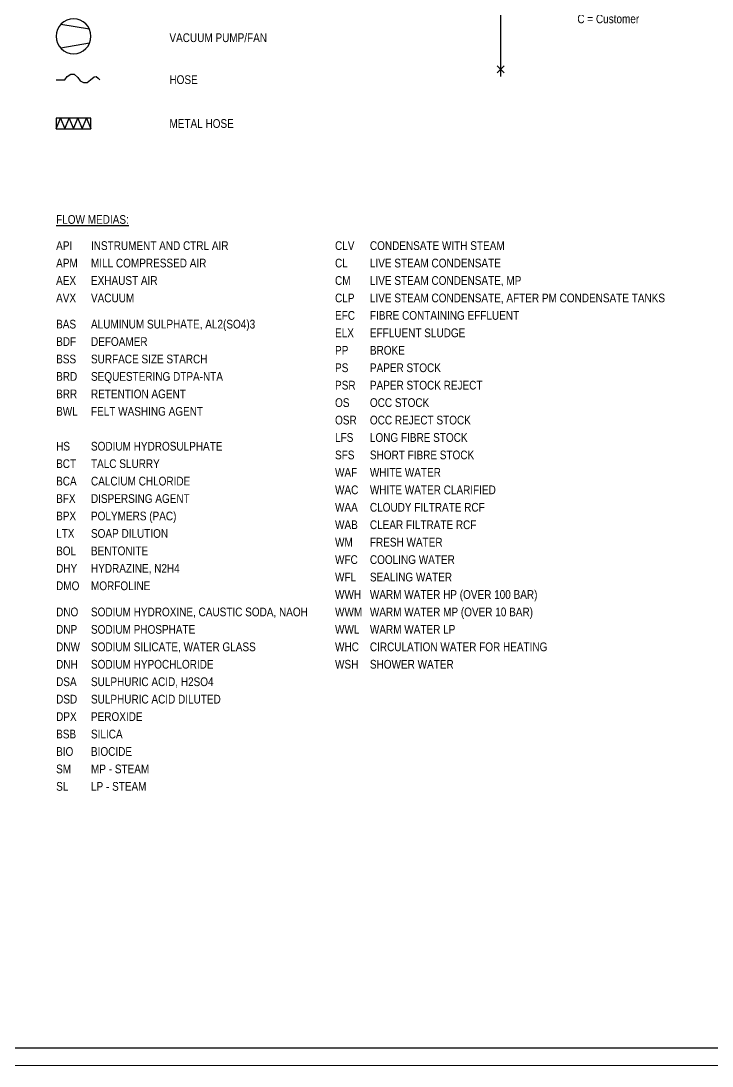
# Model space of a CAD drawing. Header units: millimetres. Extents: x -415 to 12957, y -5 to 599.
# Drawn here: x 12517 to 12715.2, y -0.2 to 299.4 of the extents above; entities that cross this region are included whole.
import ezdxf
from ezdxf.enums import TextEntityAlignment as Align

# ---------------------------------------------------------------- set-up
doc = ezdxf.new("R2010")
doc.units = ezdxf.units.MM
doc.header["$LTSCALE"] = 10
doc.header["$MEASUREMENT"] = 0
doc.linetypes.add('PKV', pattern=[8, 5, -1, 1, -1])
doc.layers.get('0').update_dxf_attribs({"linetype": 'CONTINUOUS'})
for name, color, linetype in [('P-A-SHEET', 3, 'CONTINUOUS'), ('P-FITTINGS', 7, 'CONTINUOUS'), ('P-OTHER', 7, 'CONTINUOUS'), ('P-PUMPS', 7, 'CONTINUOUS')]:
    doc.layers.add(name, color=color, linetype=linetype)
doc.styles.add('AUDIT_D_220106164814-0', font='ARIALN.TTF')
doc.styles.add('ROMANS', font='ARIALN.TTF')

# ---------------------------------------------------------------- blocks, each defined once
blk = doc.blocks.new('PI3117')
for p, q in [((-1.000000000000014, 10), (1.000000000000014, 12)), ((-1.000000000000014, 12), (1.000000000000014, 10)), ((-15.5, 6.000000000000001), (15.5, 6.000000000000001)), ((-1.000000000000014, -12), (1.000000000000014, -10)), ((-1.000000000000014, -10), (1.000000000000014, -12))]:
    blk.add_line(p, q)
at = {"linetype": 'PKV'}
blk.add_line((0, 13), (0, -13), dxfattribs=at)
blk.add_solid([(-3, 6.5), (-3, 5.5), (3, 5.5), (3, 6.5)])
at = {"style": 'ROMANS'}
blk.add_attdef('SRVAS', text='', height=2.5, dxfattribs=at).set_placement((-4, 7), align=Align.RIGHT)
blk.add_attdef('SROIK', (4, 7), '', height=2.5, dxfattribs=at)
blk = doc.blocks.new('P7A0217')
at = {"color": 0, "linetype": 'ByBlock'}
for p, q in [((4.6, 2), (-3.6, 3.4)), ((4.6, -2), (-3.6, -3.4))]:
    blk.add_line(p, q, dxfattribs=at)
blk.add_lwpolyline([(0, 5, 1), (0, -5, 1)], format="xyb", close=True, dxfattribs=at)
blk = doc.blocks.new('P7A1222')
at = {"color": 0, "linetype": 'ByBlock'}
for p, q in [((0, 0), (2.5, 0)), ((2.5, 0), (3.2, 1)), ((3.2, 1), (4.2, 1.6)), ((4.2, 1.6), (5.2, 1.6)), ((5.2, 1.6), (6.2, 0.7)), ((6.2, 0.7), (6.9, -0.3)), ((8.9, -0.7), (9.9, 0)), ((9.9, 0), (10.9, 0.9)), ((10.9, 0.9), (11.5, 1)), ((11.5, 1), (12.1, 0.5)), ((12.1, 0.5), (12.5, 0)), ((6.9, -0.3), (7.9, -0.7)), ((7.9, -0.7), (8.9, -0.7))]:
    blk.add_line(p, q, dxfattribs=at)
blk = doc.blocks.new('P7A1218')
at = {"color": 0, "linetype": 'ByBlock'}
for p, q in [((0, -3), (2.5, 3)), ((2.5, 3), (5, -3)), ((5, -3), (7.5, 3)), ((7.5, 3), (10, -3)), ((10, -3), (12.5, 3)), ((12.5, 3), (15, -3)), ((15, -3), (17.5, 3)), ((17.5, 3), (20, -3))]:
    blk.add_line(p, q, dxfattribs=at)
blk.add_lwpolyline([(0, -3), (20, -3), (20, 3), (0, 3)], close=True, dxfattribs=at)
blk = doc.blocks.new('PI_DESCRIPTIONS3')
at = {"layer": 'P-FITTINGS'}
blk.add_blockref('P7A1222', (-420, 277.5), dxfattribs=at)
at = {"layer": 'P-FITTINGS', "xscale": 0.5, "yscale": 0.5}
blk.add_blockref('P7A1218', (-420, 265), dxfattribs=at)
at = {"layer": 'P-OTHER', "color": 7}
ref = blk.add_blockref('PI3117', (-292.5, 291.5), dxfattribs=at)
ref.add_attrib('SRVAS', 'V', dxfattribs={"layer": '0', "height": 2.5, "style": 'AUDIT_D_220106164814-0'}).set_placement((-296.5, 298.5), align=Align.RIGHT)
ref.add_attrib('SROIK', 'C', (-288.5, 298.5), dxfattribs={"layer": '0', "height": 2.5, "style": 'AUDIT_D_220106164814-0'})
at = {"layer": 'P-PUMPS'}
blk.add_blockref('P7A0217', (-415, 290), dxfattribs=at)
at = {"layer": 'P-OTHER', "color": 7, "style": 'AUDIT_D_220106164814-0'}
for s, p in [('C = Customer', (-270.4999999999991, 295)), ('VACUUM PUMP/FAN', (-387.5, 289.5984532734461)), ('HOSE', (-387.5, 277.5746437496366)), ('METAL HOSE', (-387.5, 265)), ('%%UFLOW MEDIAS:', (-420, 237.5)), ('API', (-420, 230)), ('INSTRUMENT AND CTRL AIR', (-410, 230)), ('CLV', (-340, 230)), ('CONDENSATE WITH STEAM', (-330, 230)), ('APM', (-420, 225)), ('MILL COMPRESSED AIR', (-410, 225)), ('CL', (-340, 225)), ('LIVE STEAM CONDENSATE', (-330, 225)), ('AEX', (-420, 220)), ('EXHAUST AIR', (-410, 220)), ('CM', (-340, 220)), ('LIVE STEAM CONDENSATE, MP', (-330, 220)), ('AVX', (-420, 215)), ('VACUUM', (-410, 215)), ('CLP', (-340, 215)), ('LIVE STEAM CONDENSATE, AFTER PM CONDENSATE TANKS', (-330, 215)), ('EFC', (-340, 210)), ('FIBRE CONTAINING EFFLUENT', (-330, 210)), ('BAS', (-420, 207.5)), ('ALUMINUM SULPHATE, AL2(SO4)3', (-410, 207.5)), ('BDF', (-420, 202.5)), ('DEFOAMER', (-410, 202.5)), ('ELX', (-340, 205)), ('EFFLUENT SLUDGE', (-330, 205)), ('PP', (-340, 200)), ('BROKE', (-330, 200)), ('BSS', (-420, 197.5)), ('SURFACE SIZE STARCH', (-410, 197.5)), ('PS', (-340, 195)), ('PAPER STOCK', (-330, 195)), ('BRD', (-420, 192.5)), ('SEQUESTERING DTPA-NTA', (-410, 192.5)), ('BRR', (-420, 187.5)), ('RETENTION AGENT', (-410, 187.5)), ('PSR', (-340, 190)), ('PAPER STOCK REJECT', (-330, 190)), ('OS', (-340, 185)), ('OCC STOCK', (-330, 185)), ('BWL', (-420, 182.5)), ('FELT WASHING AGENT', (-410, 182.5)), ('OSR', (-340, 180)), ('OCC REJECT STOCK', (-330, 180)), ('HS', (-420, 172.5)), ('SODIUM HYDROSULPHATE', (-410, 172.5)), ('LFS', (-340, 175)), ('LONG FIBRE STOCK', (-330, 175)), ('SFS', (-340, 170)), ('SHORT FIBRE STOCK', (-330, 170)), ('BCT', (-420, 167.5)), ('TALC SLURRY', (-410, 167.5)), ('WAF', (-340, 165)), ('WHITE WATER', (-330, 165)), ('BCA', (-420, 162.5)), ('CALCIUM CHLORIDE', (-410, 162.5)), ('DISPERSING AGENT', (-410, 157.5)), ('WAC', (-340, 160)), ('WHITE WATER CLARIFIED', (-330, 160)), ('BFX', (-420, 157.5)), ('WAA', (-340, 155)), ('CLOUDY FILTRATE RCF', (-330, 155)), ('BPX', (-420, 152.5)), ('POLYMERS (PAC)', (-410, 152.5)), ('WAB', (-340, 150)), ('CLEAR FILTRATE RCF', (-330, 150)), ('LTX', (-420, 147.5)), ('SOAP DILUTION', (-410, 147.5)), ('WM', (-340, 145)), ('FRESH WATER', (-330, 145)), ('BOL', (-420, 142.5)), ('BENTONITE', (-410, 142.5)), ('WFC', (-340, 140)), ('COOLING WATER', (-330, 140)), ('DHY', (-420, 137.5)), ('HYDRAZINE, N2H4', (-410, 137.5)), ('WFL', (-340, 135)), ('SEALING WATER', (-330, 135)), ('DMO', (-420, 132.5)), ('MORFOLINE', (-410, 132.5)), ('WWH', (-340, 130)), ('WARM WATER HP (OVER 100 BAR)', (-330, 130)), ('DNO', (-420, 125)), ('SODIUM HYDROXINE, CAUSTIC SODA, NAOH', (-410, 125)), ('WWM', (-340, 125)), ('WARM WATER MP (OVER 10 BAR)', (-330, 125)), ('DNP', (-420, 120)), ('SODIUM PHOSPHATE', (-410, 120)), ('WWL', (-340, 120)), ('WARM WATER LP', (-330, 120)), ('DNW', (-420, 115)), ('SODIUM SILICATE, WATER GLASS', (-410, 115)), ('WHC', (-340, 115)), ('CIRCULATION WATER FOR HEATING', (-330, 115)), ('DNH', (-420, 110)), ('SODIUM HYPOCHLORIDE', (-410, 110)), ('WSH', (-340, 110)), ('SHOWER WATER', (-330, 110)), ('DSA', (-420, 105)), ('SULPHURIC ACID, H2SO4', (-410, 105)), ('DSD', (-420, 100)), ('SULPHURIC ACID DILUTED', (-410, 100)), ('DPX', (-420, 95)), ('PEROXIDE', (-410, 95)), ('BSB', (-420, 90)), ('SILICA', (-410, 90)), ('BIO', (-420, 85)), ('BIOCIDE', (-410, 85)), ('SM', (-420, 80)), ('MP - STEAM', (-410, 80)), ('SL', (-420, 75)), ('LP - STEAM', (-410, 75))]:
    blk.add_text(s, height=2.5, dxfattribs=at).set_placement(p, align=Align.MIDDLE_LEFT)

msp = doc.modelspace()

# ---------------------------------------------------------------- linework, layer by layer
at = {"layer": 'P-A-SHEET', "color": 7, "const_width": 0.35}
for points in [[(-410, 0), (12952.0627953521, 9.094947017729282e-13), (12952.0627953521, 594.0000000000009), (-410, 594)], [(-405, 5), (12947.0627953521, 5.000000000000966), (12947.0627953521, 589.0000000000009), (-405, 589)]]:
    msp.add_lwpolyline(points, close=True, dxfattribs=at)

# ---------------------------------------------------------------- block references
at = {"layer": 'P-OTHER'}
msp.add_blockref('PI_DESCRIPTIONS3', (12947.0627953521, 5), dxfattribs=at)

doc.saveas('drawing.dxf')
